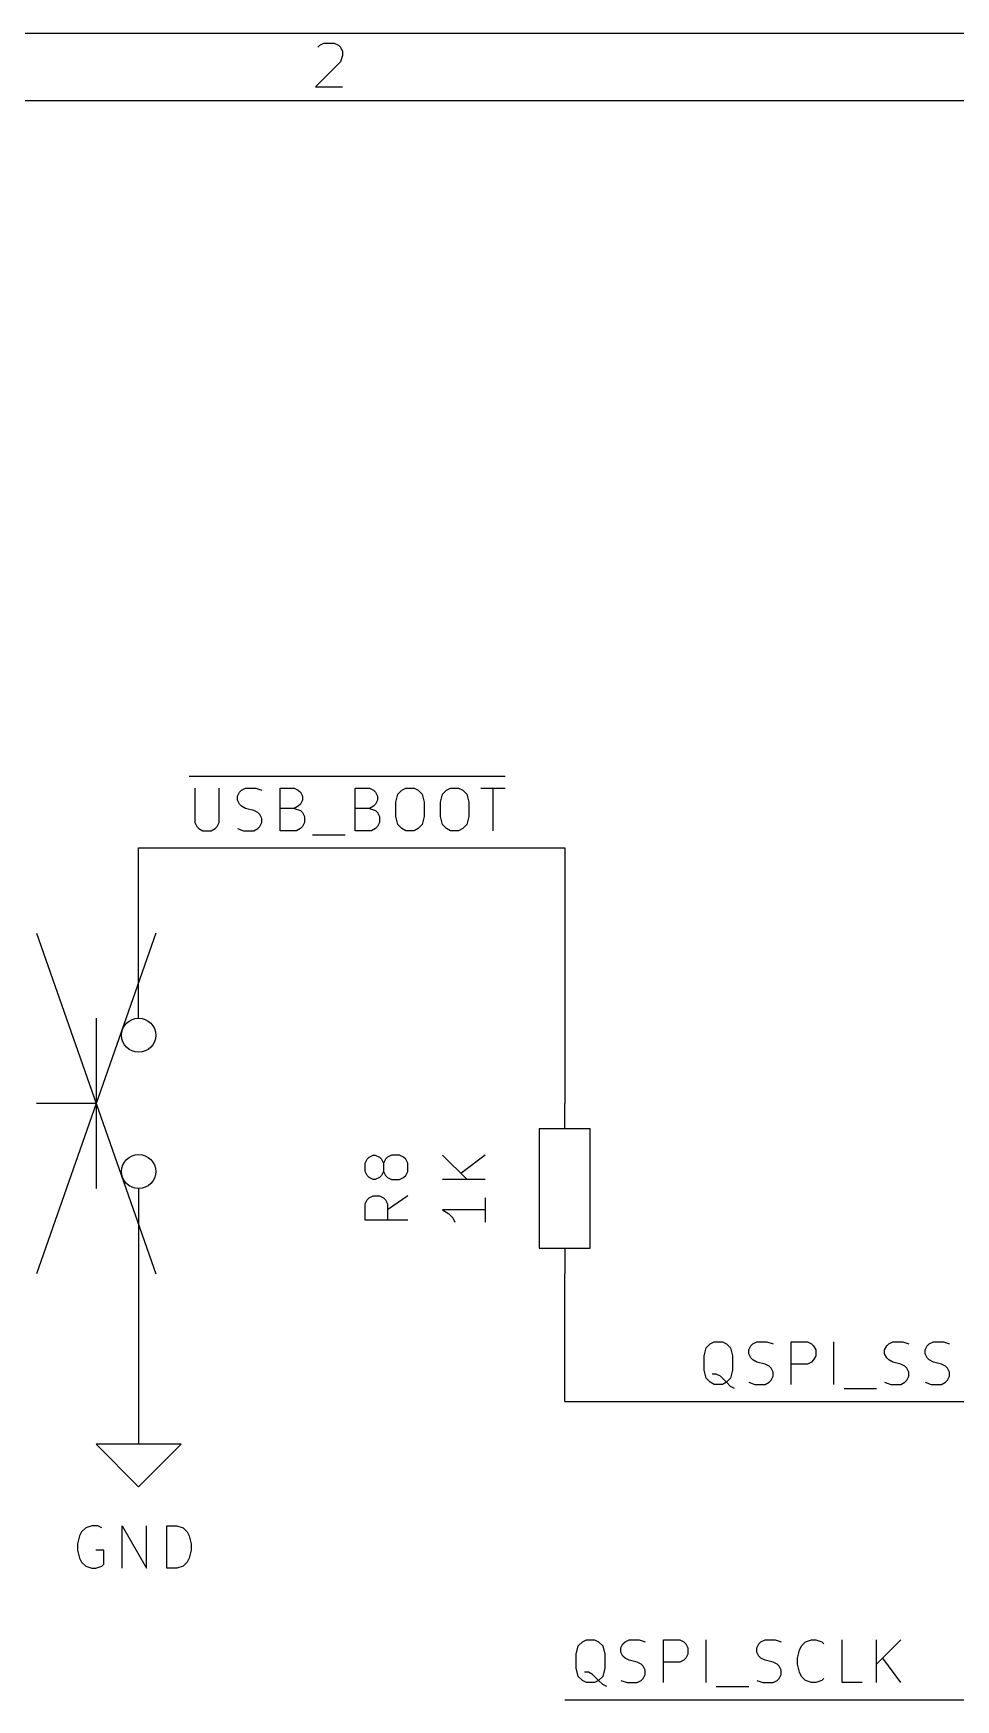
# Model space of a CAD drawing. Extents: x 0.4 to 11.3, y -7.9 to -0.4.
# Drawn here: x 3.026 to 4.109, y -2.35 to -0.394 of the extents above; entities that cross this region are included whole.
import ezdxf

# ---------------------------------------------------------------- set-up
doc = ezdxf.new("R2010")
doc.units = 0
doc.header["$MEASUREMENT"] = 0
for name, color, linetype in [('CYAN2', 4, 'CONTINUOUS'), ('GRAY1', 251, 'CONTINUOUS'), ('GRAY3', 9, 'CONTINUOUS'), ('GREEN3', 91, 'CONTINUOUS'), ('LORANGE', 41, 'CONTINUOUS'), ('RED2', 1, 'CONTINUOUS')]:
    doc.layers.add(name, color=color, linetype=linetype)

msp = doc.modelspace()

# ---------------------------------------------------------------- linework, layer by layer
at = {"layer": 'CYAN2', "linetype": 'CONTINUOUS'}
for p, q in [((3.4158, -1.7202), (3.4182, -1.7155)), ((3.4158, -1.7298), (3.4158, -1.7202)), ((3.4182, -1.7155), (3.4206, -1.7131)), ((3.4206, -1.7131), (3.4253, -1.7107)), ((3.4253, -1.7107), (3.4277, -1.7107)), ((3.4277, -1.7107), (3.4325, -1.7131)), ((3.4325, -1.7131), (3.4349, -1.7155)), ((3.4349, -1.7155), (3.4372, -1.7202)), ((3.4396, -1.7155), (3.4372, -1.7202)), ((3.4372, -1.7202), (3.4372, -1.7298)), ((3.442, -1.7131), (3.4396, -1.7155)), ((3.4468, -1.7107), (3.442, -1.7131)), ((3.4563, -1.7107), (3.4468, -1.7107)), ((3.461, -1.7131), (3.4563, -1.7107)), ((3.4634, -1.7155), (3.461, -1.7131)), ((3.4658, -1.7202), (3.4634, -1.7155)), ((3.4658, -1.7298), (3.4658, -1.7202)), ((3.5068, -1.7107), (3.5354, -1.7393)), ((3.5568, -1.7107), (3.5282, -1.7321)), ((3.4182, -1.7345), (3.4158, -1.7298)), ((3.4206, -1.7369), (3.4182, -1.7345)), ((3.4253, -1.7393), (3.4206, -1.7369)), ((3.4277, -1.7393), (3.4253, -1.7393)), ((3.4325, -1.7369), (3.4277, -1.7393)), ((3.4349, -1.7345), (3.4325, -1.7369)), ((3.4372, -1.7298), (3.4349, -1.7345)), ((3.4372, -1.7298), (3.4396, -1.7345)), ((3.4396, -1.7345), (3.442, -1.7369)), ((3.442, -1.7369), (3.4468, -1.7393)), ((3.4468, -1.7393), (3.4563, -1.7393)), ((3.4563, -1.7393), (3.461, -1.7369)), ((3.461, -1.7369), (3.4634, -1.7345)), ((3.4634, -1.7345), (3.4658, -1.7298)), ((3.5568, -1.7393), (3.5068, -1.7393)), ((3.4206, -1.7607), (3.4253, -1.7583)), ((3.4253, -1.7583), (3.4325, -1.7583)), ((3.4325, -1.7583), (3.4372, -1.7607)), ((3.4658, -1.7583), (3.442, -1.775)), ((3.4158, -1.7679), (3.4182, -1.7631)), ((3.4158, -1.7869), (3.4158, -1.7679)), ((3.4182, -1.7631), (3.4206, -1.7607)), ((3.4372, -1.7607), (3.4396, -1.7631)), ((3.4396, -1.7631), (3.442, -1.7679)), ((3.442, -1.7679), (3.442, -1.7869)), ((3.5568, -1.775), (3.5068, -1.775)), ((3.5068, -1.775), (3.5139, -1.7798)), ((3.5139, -1.7798), (3.5187, -1.7845)), ((3.5568, -1.7607), (3.5568, -1.7893)), ((3.4658, -1.7869), (3.4158, -1.7869)), ((3.5187, -1.7845), (3.5211, -1.7893)), ((3.0879, -2.1482), (3.0831, -2.1529)), ((3.095, -2.1458), (3.0879, -2.1482)), ((3.1021, -2.1458), (3.095, -2.1458)), ((3.1069, -2.1482), (3.1021, -2.1458)), ((3.1307, -2.1958), (3.1307, -2.1458)), ((3.1307, -2.1458), (3.1593, -2.1958)), ((3.1593, -2.1958), (3.1593, -2.1458)), ((3.1831, -2.1958), (3.1831, -2.1458)), ((3.1831, -2.1458), (3.195, -2.1458)), ((3.195, -2.1458), (3.2021, -2.1482)), ((3.2021, -2.1482), (3.2069, -2.1529)), ((3.0807, -2.1577), (3.0783, -2.1672)), ((3.0783, -2.1672), (3.0783, -2.1744)), ((3.0831, -2.1529), (3.0807, -2.1577)), ((3.2069, -2.1529), (3.2093, -2.1577)), ((3.2093, -2.1577), (3.2117, -2.1672)), ((3.2117, -2.1672), (3.2117, -2.1744)), ((3.0783, -2.1744), (3.0807, -2.1839)), ((3.0807, -2.1839), (3.0831, -2.1887)), ((3.0831, -2.1887), (3.0879, -2.1934)), ((3.1093, -2.1744), (3.0998, -2.1744)), ((3.1069, -2.1934), (3.1093, -2.191)), ((3.1093, -2.191), (3.1093, -2.1744)), ((3.2069, -2.1887), (3.2021, -2.1934)), ((3.2093, -2.1839), (3.2069, -2.1887)), ((3.2117, -2.1744), (3.2093, -2.1839)), ((3.0879, -2.1934), (3.095, -2.1958)), ((3.095, -2.1958), (3.0998, -2.1958)), ((3.0998, -2.1958), (3.1069, -2.1934)), ((3.195, -2.1958), (3.1831, -2.1958)), ((3.2021, -2.1934), (3.195, -2.1958))]:
    msp.add_line(p, q, dxfattribs=at)
at = {"layer": 'GRAY1', "linetype": 'CONTINUOUS'}
for p, q in [((3.2091, -1.2659), (3.5801, -1.2659)), ((3.216, -1.2798), (3.216, -1.3203)), ((3.2446, -1.3203), (3.2446, -1.2798)), ((3.266, -1.2893), (3.2684, -1.2846)), ((3.266, -1.2941), (3.266, -1.2893)), ((3.2684, -1.2846), (3.2708, -1.2822)), ((3.2708, -1.2822), (3.2755, -1.2798)), ((3.2755, -1.2798), (3.2874, -1.2798)), ((3.2874, -1.2798), (3.2946, -1.2822)), ((3.316, -1.3298), (3.316, -1.2798)), ((3.316, -1.2798), (3.3327, -1.2798)), ((3.3327, -1.2798), (3.3374, -1.2822)), ((3.3374, -1.2822), (3.3398, -1.2846)), ((3.3398, -1.2846), (3.3422, -1.2893)), ((3.3422, -1.2893), (3.3422, -1.2941)), ((3.4041, -1.3298), (3.4041, -1.2798)), ((3.4041, -1.2798), (3.4208, -1.2798)), ((3.4208, -1.2798), (3.4255, -1.2822)), ((3.4255, -1.2822), (3.4279, -1.2846)), ((3.4279, -1.2846), (3.4303, -1.2893)), ((3.4303, -1.2893), (3.4303, -1.2941)), ((3.4517, -1.2965), (3.4541, -1.2869)), ((3.4541, -1.2869), (3.4589, -1.2822)), ((3.4589, -1.2822), (3.4636, -1.2798)), ((3.4636, -1.2798), (3.4732, -1.2798)), ((3.4732, -1.2798), (3.4779, -1.2822)), ((3.4779, -1.2822), (3.4827, -1.2869)), ((3.4827, -1.2869), (3.4851, -1.2965)), ((3.5041, -1.2965), (3.5065, -1.2869)), ((3.5065, -1.2869), (3.5113, -1.2822)), ((3.5113, -1.2822), (3.516, -1.2798)), ((3.516, -1.2798), (3.5255, -1.2798)), ((3.5255, -1.2798), (3.5303, -1.2822)), ((3.5303, -1.2822), (3.5351, -1.2869)), ((3.5351, -1.2869), (3.5374, -1.2965)), ((3.5517, -1.2798), (3.5803, -1.2798)), ((3.566, -1.3298), (3.566, -1.2798)), ((3.2684, -1.2988), (3.266, -1.2941)), ((3.2708, -1.3012), (3.2684, -1.2988)), ((3.2755, -1.3036), (3.2708, -1.3012)), ((3.2851, -1.306), (3.2755, -1.3036)), ((3.2898, -1.3084), (3.2851, -1.306)), ((3.2922, -1.3108), (3.2898, -1.3084)), ((3.3327, -1.3036), (3.316, -1.3036)), ((3.3374, -1.3012), (3.3327, -1.3036)), ((3.3327, -1.3036), (3.3398, -1.306)), ((3.3398, -1.2988), (3.3374, -1.3012)), ((3.3422, -1.2941), (3.3398, -1.2988)), ((3.3398, -1.306), (3.3422, -1.3084)), ((3.3422, -1.3084), (3.3446, -1.3131)), ((3.4208, -1.3036), (3.4041, -1.3036)), ((3.4255, -1.3012), (3.4208, -1.3036)), ((3.4208, -1.3036), (3.4279, -1.306)), ((3.4279, -1.2988), (3.4255, -1.3012)), ((3.4303, -1.2941), (3.4279, -1.2988)), ((3.4279, -1.306), (3.4303, -1.3084)), ((3.4303, -1.3084), (3.4327, -1.3131)), ((3.4517, -1.3131), (3.4517, -1.2965)), ((3.4851, -1.2965), (3.4851, -1.3131)), ((3.5041, -1.3131), (3.5041, -1.2965)), ((3.5374, -1.2965), (3.5374, -1.3131)), ((3.216, -1.3203), (3.2184, -1.325)), ((3.2184, -1.325), (3.2208, -1.3274)), ((3.2208, -1.3274), (3.2255, -1.3298)), ((3.2255, -1.3298), (3.2351, -1.3298)), ((3.2351, -1.3298), (3.2398, -1.3274)), ((3.2398, -1.3274), (3.2422, -1.325)), ((3.2422, -1.325), (3.2446, -1.3203)), ((3.266, -1.3274), (3.2732, -1.3298)), ((3.2732, -1.3298), (3.2851, -1.3298)), ((3.2851, -1.3298), (3.2898, -1.3274)), ((3.2898, -1.3274), (3.2922, -1.325)), ((3.2946, -1.3155), (3.2922, -1.3108)), ((3.2922, -1.325), (3.2946, -1.3203)), ((3.2946, -1.3203), (3.2946, -1.3155)), ((3.3351, -1.3298), (3.316, -1.3298)), ((3.3398, -1.3274), (3.3351, -1.3298)), ((3.3422, -1.325), (3.3398, -1.3274)), ((3.3446, -1.3203), (3.3422, -1.325)), ((3.3446, -1.3131), (3.3446, -1.3203)), ((3.4232, -1.3298), (3.4041, -1.3298)), ((3.4279, -1.3274), (3.4232, -1.3298)), ((3.4303, -1.325), (3.4279, -1.3274)), ((3.4327, -1.3203), (3.4303, -1.325)), ((3.4327, -1.3131), (3.4327, -1.3203)), ((3.4541, -1.3227), (3.4517, -1.3131)), ((3.4589, -1.3274), (3.4541, -1.3227)), ((3.4636, -1.3298), (3.4589, -1.3274)), ((3.4732, -1.3298), (3.4636, -1.3298)), ((3.4779, -1.3274), (3.4732, -1.3298)), ((3.4827, -1.3227), (3.4779, -1.3274)), ((3.4851, -1.3131), (3.4827, -1.3227)), ((3.5065, -1.3227), (3.5041, -1.3131)), ((3.5113, -1.3274), (3.5065, -1.3227)), ((3.516, -1.3298), (3.5113, -1.3274)), ((3.5255, -1.3298), (3.516, -1.3298)), ((3.5303, -1.3274), (3.5255, -1.3298)), ((3.5351, -1.3227), (3.5303, -1.3274)), ((3.5374, -1.3131), (3.5351, -1.3227)), ((3.3541, -1.3346), (3.3922, -1.3346)), ((3.816, -1.9369), (3.8208, -1.9322)), ((3.8208, -1.9322), (3.8255, -1.9298)), ((3.8255, -1.9298), (3.8351, -1.9298)), ((3.8351, -1.9298), (3.8398, -1.9322)), ((3.8398, -1.9322), (3.8446, -1.9369)), ((3.866, -1.9393), (3.8684, -1.9346)), ((3.8684, -1.9346), (3.8708, -1.9322)), ((3.8708, -1.9322), (3.8755, -1.9298)), ((3.8755, -1.9298), (3.8874, -1.9298)), ((3.8874, -1.9298), (3.8946, -1.9322)), ((3.916, -1.9798), (3.916, -1.9298)), ((3.916, -1.9298), (3.9351, -1.9298)), ((3.9351, -1.9298), (3.9398, -1.9322)), ((3.9398, -1.9322), (3.9422, -1.9346)), ((3.9422, -1.9346), (3.9446, -1.9393)), ((3.966, -1.9798), (3.966, -1.9298)), ((4.0255, -1.9393), (4.0279, -1.9346)), ((4.0279, -1.9346), (4.0303, -1.9322)), ((4.0303, -1.9322), (4.0351, -1.9298)), ((4.0351, -1.9298), (4.047, -1.9298)), ((4.047, -1.9298), (4.0541, -1.9322)), ((4.0732, -1.9393), (4.0755, -1.9346)), ((4.0755, -1.9346), (4.0779, -1.9322)), ((4.0779, -1.9322), (4.0827, -1.9298)), ((4.0827, -1.9298), (4.0946, -1.9298)), ((4.0946, -1.9298), (4.1017, -1.9322)), ((3.8136, -1.9465), (3.816, -1.9369)), ((3.8136, -1.9631), (3.8136, -1.9465)), ((3.8446, -1.9369), (3.847, -1.9465)), ((3.847, -1.9465), (3.847, -1.9631)), ((3.866, -1.9441), (3.866, -1.9393)), ((3.8684, -1.9488), (3.866, -1.9441)), ((3.8708, -1.9512), (3.8684, -1.9488)), ((3.8755, -1.9536), (3.8708, -1.9512)), ((3.8851, -1.956), (3.8755, -1.9536)), ((3.8898, -1.9584), (3.8851, -1.956)), ((3.9351, -1.956), (3.916, -1.956)), ((3.9398, -1.9536), (3.9351, -1.956)), ((3.9422, -1.9512), (3.9398, -1.9536)), ((3.9446, -1.9465), (3.9422, -1.9512)), ((3.9446, -1.9393), (3.9446, -1.9465)), ((4.0255, -1.9441), (4.0255, -1.9393)), ((4.0279, -1.9488), (4.0255, -1.9441)), ((4.0303, -1.9512), (4.0279, -1.9488)), ((4.0351, -1.9536), (4.0303, -1.9512)), ((4.0446, -1.956), (4.0351, -1.9536)), ((4.0493, -1.9584), (4.0446, -1.956)), ((4.0732, -1.9441), (4.0732, -1.9393)), ((4.0755, -1.9488), (4.0732, -1.9441)), ((4.0779, -1.9512), (4.0755, -1.9488)), ((4.0827, -1.9536), (4.0779, -1.9512)), ((4.0922, -1.956), (4.0827, -1.9536)), ((4.097, -1.9584), (4.0922, -1.956)), ((3.816, -1.9727), (3.8136, -1.9631)), ((3.8208, -1.9774), (3.816, -1.9727)), ((3.8279, -1.9679), (3.8232, -1.9679)), ((3.8327, -1.9703), (3.8279, -1.9679)), ((3.8398, -1.9774), (3.8327, -1.9703)), ((3.8446, -1.9727), (3.8398, -1.9774)), ((3.847, -1.9631), (3.8446, -1.9727)), ((3.8922, -1.9608), (3.8898, -1.9584)), ((3.8898, -1.9774), (3.8922, -1.975)), ((3.8946, -1.9655), (3.8922, -1.9608)), ((3.8922, -1.975), (3.8946, -1.9703)), ((3.8946, -1.9703), (3.8946, -1.9655)), ((4.0517, -1.9608), (4.0493, -1.9584)), ((4.0493, -1.9774), (4.0517, -1.975)), ((4.0541, -1.9655), (4.0517, -1.9608)), ((4.0517, -1.975), (4.0541, -1.9703)), ((4.0541, -1.9703), (4.0541, -1.9655)), ((4.0993, -1.9608), (4.097, -1.9584)), ((4.097, -1.9774), (4.0993, -1.975)), ((4.1017, -1.9655), (4.0993, -1.9608)), ((4.0993, -1.975), (4.1017, -1.9703)), ((4.1017, -1.9703), (4.1017, -1.9655)), ((3.8255, -1.9798), (3.8208, -1.9774)), ((3.8351, -1.9798), (3.8255, -1.9798)), ((3.8398, -1.9774), (3.8351, -1.9798)), ((3.8446, -1.9822), (3.8398, -1.9774)), ((3.8493, -1.9846), (3.8446, -1.9822)), ((3.866, -1.9774), (3.8732, -1.9798)), ((3.8732, -1.9798), (3.8851, -1.9798)), ((3.8851, -1.9798), (3.8898, -1.9774)), ((3.9779, -1.9846), (4.016, -1.9846)), ((4.0255, -1.9774), (4.0327, -1.9798)), ((4.0327, -1.9798), (4.0446, -1.9798)), ((4.0446, -1.9798), (4.0493, -1.9774)), ((4.0732, -1.9774), (4.0803, -1.9798)), ((4.0803, -1.9798), (4.0922, -1.9798)), ((4.0922, -1.9798), (4.097, -1.9774)), ((3.6636, -2.2965), (3.666, -2.2869)), ((3.666, -2.2869), (3.6708, -2.2822)), ((3.6708, -2.2822), (3.6755, -2.2798)), ((3.6755, -2.2798), (3.6851, -2.2798)), ((3.6851, -2.2798), (3.6898, -2.2822)), ((3.6898, -2.2822), (3.6946, -2.2869)), ((3.6946, -2.2869), (3.697, -2.2965)), ((3.716, -2.2893), (3.7184, -2.2846)), ((3.7184, -2.2846), (3.7208, -2.2822)), ((3.7208, -2.2822), (3.7255, -2.2798)), ((3.7255, -2.2798), (3.7374, -2.2798)), ((3.7374, -2.2798), (3.7446, -2.2822)), ((3.766, -2.3298), (3.766, -2.2798)), ((3.766, -2.2798), (3.7851, -2.2798)), ((3.7851, -2.2798), (3.7898, -2.2822)), ((3.7898, -2.2822), (3.7922, -2.2846)), ((3.7922, -2.2846), (3.7946, -2.2893)), ((3.816, -2.3298), (3.816, -2.2798)), ((3.8755, -2.2893), (3.8779, -2.2846)), ((3.8779, -2.2846), (3.8803, -2.2822)), ((3.8803, -2.2822), (3.8851, -2.2798)), ((3.8851, -2.2798), (3.897, -2.2798)), ((3.897, -2.2798), (3.9041, -2.2822)), ((3.9255, -2.2917), (3.9279, -2.2869)), ((3.9279, -2.2869), (3.9327, -2.2822)), ((3.9327, -2.2822), (3.9398, -2.2798)), ((3.9398, -2.2798), (3.9446, -2.2798)), ((3.9446, -2.2798), (3.9517, -2.2822)), ((3.9517, -2.2822), (3.9541, -2.2846)), ((3.9755, -2.3298), (3.9755, -2.2798)), ((4.016, -2.3298), (4.016, -2.2798)), ((4.0446, -2.2798), (4.016, -2.3084)), ((3.6636, -2.3131), (3.6636, -2.2965)), ((3.697, -2.2965), (3.697, -2.3131)), ((3.716, -2.2941), (3.716, -2.2893)), ((3.7184, -2.2988), (3.716, -2.2941)), ((3.7208, -2.3012), (3.7184, -2.2988)), ((3.7255, -2.3036), (3.7208, -2.3012)), ((3.7351, -2.306), (3.7255, -2.3036)), ((3.7398, -2.3084), (3.7351, -2.306)), ((3.7422, -2.3108), (3.7398, -2.3084)), ((3.7851, -2.306), (3.766, -2.306)), ((3.7898, -2.3036), (3.7851, -2.306)), ((3.7922, -2.3012), (3.7898, -2.3036)), ((3.7946, -2.2965), (3.7922, -2.3012)), ((3.7946, -2.2893), (3.7946, -2.2965)), ((3.8755, -2.2941), (3.8755, -2.2893)), ((3.8779, -2.2988), (3.8755, -2.2941)), ((3.8803, -2.3012), (3.8779, -2.2988)), ((3.8851, -2.3036), (3.8803, -2.3012)), ((3.8946, -2.306), (3.8851, -2.3036)), ((3.8993, -2.3084), (3.8946, -2.306)), ((3.9017, -2.3108), (3.8993, -2.3084)), ((3.9232, -2.3012), (3.9255, -2.2917)), ((3.9232, -2.3084), (3.9232, -2.3012)), ((3.9255, -2.3179), (3.9232, -2.3084)), ((4.0446, -2.3298), (4.0232, -2.3012)), ((3.666, -2.3227), (3.6636, -2.3131)), ((3.6708, -2.3274), (3.666, -2.3227)), ((3.6755, -2.3298), (3.6708, -2.3274)), ((3.6779, -2.3179), (3.6732, -2.3179)), ((3.6827, -2.3203), (3.6779, -2.3179)), ((3.6898, -2.3274), (3.6827, -2.3203)), ((3.6898, -2.3274), (3.6851, -2.3298)), ((3.6946, -2.3227), (3.6898, -2.3274)), ((3.6946, -2.3322), (3.6898, -2.3274)), ((3.697, -2.3131), (3.6946, -2.3227)), ((3.716, -2.3274), (3.7232, -2.3298)), ((3.7351, -2.3298), (3.7398, -2.3274)), ((3.7398, -2.3274), (3.7422, -2.325)), ((3.7446, -2.3155), (3.7422, -2.3108)), ((3.7422, -2.325), (3.7446, -2.3203)), ((3.7446, -2.3203), (3.7446, -2.3155)), ((3.8755, -2.3274), (3.8827, -2.3298)), ((3.8946, -2.3298), (3.8993, -2.3274)), ((3.8993, -2.3274), (3.9017, -2.325)), ((3.9041, -2.3155), (3.9017, -2.3108)), ((3.9017, -2.325), (3.9041, -2.3203)), ((3.9041, -2.3203), (3.9041, -2.3155)), ((3.9279, -2.3227), (3.9255, -2.3179)), ((3.9327, -2.3274), (3.9279, -2.3227)), ((3.9398, -2.3298), (3.9327, -2.3274)), ((3.9517, -2.3274), (3.9446, -2.3298)), ((3.9541, -2.325), (3.9517, -2.3274)), ((3.6851, -2.3298), (3.6755, -2.3298)), ((3.6993, -2.3346), (3.6946, -2.3322)), ((3.7232, -2.3298), (3.7351, -2.3298)), ((3.8279, -2.3346), (3.866, -2.3346)), ((3.8827, -2.3298), (3.8946, -2.3298)), ((3.9446, -2.3298), (3.9398, -2.3298)), ((3.9993, -2.3298), (3.9755, -2.3298))]:
    msp.add_line(p, q, dxfattribs=at)
at = {"layer": 'GRAY3', "linetype": 'CONTINUOUS'}
for p, q in [((3.15, -1.55), (3.15, -1.45)), ((3.1, -1.55), (3.1, -1.75)), ((3.1, -1.65), (3.03, -1.65)), ((3.15, -1.75), (3.15, -1.85))]:
    msp.add_line(p, q, dxfattribs=at)
at = {"layer": 'GRAY3'}
for centre in [(3.15, -1.57), (3.15, -1.73)]:
    msp.add_circle(centre, 0.02, dxfattribs=at)
at = {"layer": 'GREEN3', "linetype": 'CONTINUOUS'}
for p, q in [((3.15, -1.45), (3.15, -1.35)), ((3.15, -1.35), (3.65, -1.35)), ((3.65, -1.35), (3.65, -1.65)), ((3.15, -1.85), (3.15, -2)), ((3.65, -2), (3.65, -1.85)), ((3.65, -2), (4.15, -2)), ((3.65, -2.35), (4.25, -2.35))]:
    msp.add_line(p, q, dxfattribs=at)
at = {"layer": 'LORANGE', "linetype": 'CONTINUOUS'}
for p, q in [((3.03, -1.45), (3.17, -1.85)), ((3.17, -1.45), (3.03, -1.85))]:
    msp.add_line(p, q, dxfattribs=at)
at = {"layer": 'RED2', "linetype": 'CONTINUOUS'}
for p, q in [((0.3937, -0.3937), (11.2993, -0.3937)), ((3.3601, -0.4101), (3.3625, -0.4077)), ((3.3625, -0.4077), (3.3674, -0.4053)), ((3.3674, -0.4053), (3.3796, -0.4053)), ((3.3796, -0.4053), (3.3845, -0.4077)), ((3.3845, -0.4077), (3.3869, -0.4101)), ((3.3869, -0.4101), (3.3893, -0.415)), ((3.3869, -0.4272), (3.3576, -0.4564)), ((3.3893, -0.4199), (3.3869, -0.4272)), ((3.3893, -0.415), (3.3893, -0.4199)), ((3.3576, -0.4564), (3.3893, -0.4564)), ((0.4724, -0.4724), (11.2206, -0.4724)), ((3.65, -1.68), (3.65, -1.65)), ((3.62, -1.68), (3.62, -1.82)), ((3.68, -1.68), (3.62, -1.68)), ((3.68, -1.82), (3.68, -1.68)), ((3.62, -1.82), (3.68, -1.82)), ((3.65, -1.82), (3.65, -1.85)), ((3.15, -2), (3.15, -2.05)), ((3.15, -2.05), (3.1, -2.05)), ((3.1, -2.05), (3.15, -2.1)), ((3.15, -2.1), (3.2, -2.05)), ((3.2, -2.05), (3.15, -2.05))]:
    msp.add_line(p, q, dxfattribs=at)

doc.saveas('drawing.dxf')
